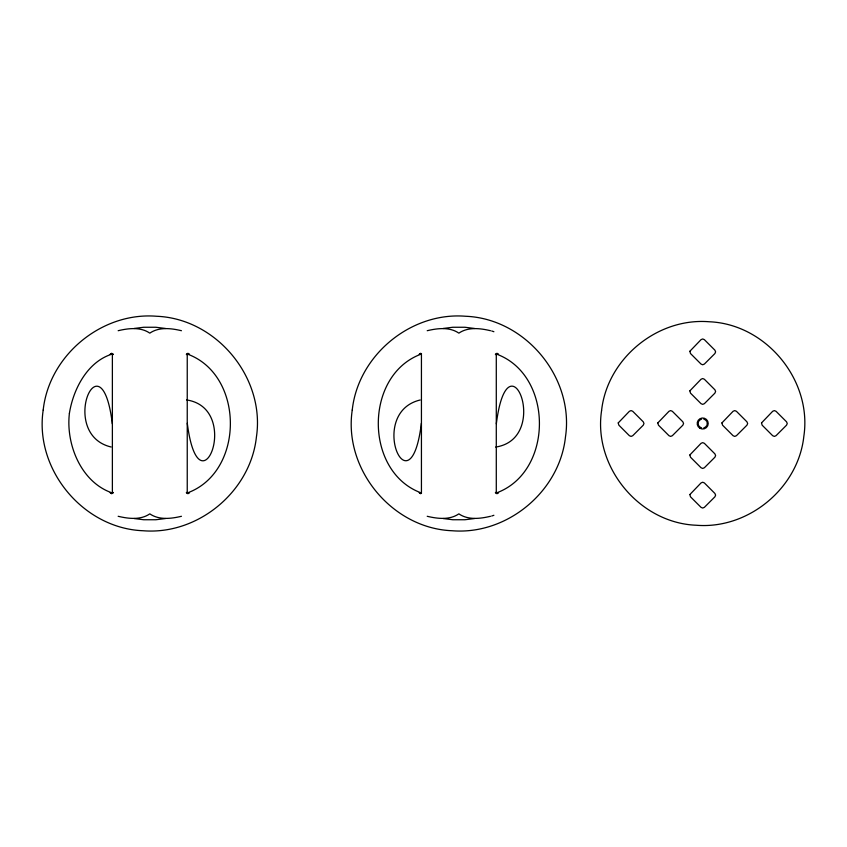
<?xml version="1.0" encoding="UTF-8"?>
<svg xmlns="http://www.w3.org/2000/svg" width="847" height="847" viewBox="0 0 847 847"><rect width="100%" height="100%" fill="white"/><g stroke="black" fill="none" stroke-linecap="round" stroke-linejoin="round"><path stroke-width="1.27" d="M421.383 423.182C410.403 514.171 366.222 412.807 420.165 400.006M496.342 423.818C508.073 330.711 551.937 438.502 495.643 447.068M420.715 493.78L421.435 492.128L421.435 354.872L420.715 353.22M491.705 516.024L493.886 515.283M420.112 493.282L421.16 492.933M186.308 354.279L188.553 353.718L186.711 354.628L187.949 353.22L187.24 354.872L187.24 492.128L187.949 493.78L186.711 492.372L188.553 493.282L186.308 492.721M495.368 354.279L497.602 353.718L495.77 354.628L496.998 353.22L496.289 354.872L496.289 492.128L496.998 493.78L495.77 492.372L497.602 493.282L495.368 492.721M118.167 330.711C128.49 328.244 140.613 326.783 149.803 333.146C158.992 326.783 171.126 328.244 181.449 330.711M427.216 330.711C437.55 328.244 449.672 326.783 458.862 333.146C468.052 326.783 480.175 328.244 490.498 330.711M181.449 516.289C171.126 518.756 158.992 520.217 149.803 513.854C140.613 520.217 128.49 518.756 118.167 516.289M490.498 516.289C480.175 518.756 468.052 520.217 458.862 513.854C449.672 520.217 437.55 518.756 427.216 516.289M134.144 328.467L143.746 327.26L155.859 327.26L165.472 328.467M443.193 328.467L452.806 327.26L464.918 327.26L474.532 328.467M165.472 518.533L155.859 519.74L143.746 519.74L134.144 518.533M474.532 518.533L464.918 519.74L452.806 519.74L443.193 518.533M420.885 354.141L419.201 354.279L421.552 353.972C363.882 374.692 363.882 472.308 421.552 493.028L419.201 492.721L420.885 492.859M187.78 492.859L189.463 492.721L187.113 493.028C244.783 472.308 244.783 374.692 187.113 353.972L189.463 354.279L187.78 354.141M496.84 492.859L498.523 492.721L496.162 493.028C553.832 472.308 553.832 374.692 496.162 353.972L498.523 354.279L496.84 354.141M186.584 399.932C242.898 408.498 199.056 516.172 187.282 423.182M111.116 446.994C57.204 434.204 101.354 332.691 112.323 423.818M420.112 353.718L421.16 354.067M491.705 330.976L493.886 331.717M706.567 425.734A4.468 4.468 0 0 1 703.857 427.809M701.549 427.809A4.468 4.468 0 0 1 698.839 425.734M698.394 424.654A4.468 4.468 0 0 1 698.394 422.346M698.839 421.266A4.468 4.468 0 0 1 701.549 419.191M703.857 419.191A4.468 4.468 0 0 1 706.567 421.266M707.012 422.346A4.468 4.468 0 0 1 707.012 424.654M43.197 410.033C34.261 469.302 83.165 528.412 143.058 530.741C197.87 535.23 250.553 491.652 256.419 436.967C265.355 377.698 216.451 318.588 156.557 316.259C101.746 311.77 49.052 355.348 43.197 410.033M69.401 413.347C65.685 444.336 81.196 482.631 112.503 493.028L110.142 492.721L113.307 492.721L111.063 493.282L112.905 492.372L111.666 493.78L112.376 492.128L112.376 354.872L111.666 353.22L112.905 354.628L111.063 353.718L113.307 354.279L110.142 354.279L112.503 353.972C87.506 361.425 73.234 389.122 69.401 413.347M352.246 410.033C343.321 469.302 392.225 528.412 452.118 530.741C506.919 535.23 559.613 491.652 565.468 436.967C574.404 377.698 525.5 318.588 465.606 316.259C410.795 311.77 358.112 355.348 352.246 410.033M601.561 410.721C593.091 466.951 639.485 523.033 696.298 525.246C748.303 529.502 798.287 488.147 803.845 436.279C812.326 380.049 765.921 323.967 709.108 321.754C657.103 317.498 607.119 358.853 601.561 410.721M618.236 422.918L618.861 425.162L629.395 435.707L631.068 436.406L632.73 435.707L643.275 425.162L643.974 423.5L643.275 421.838L632.73 411.293L631.068 410.594L629.395 411.293L618.236 422.918M657.833 422.918L658.447 425.162L668.992 435.707L670.655 436.406L672.327 435.707L682.873 425.162L683.561 423.5L682.873 421.838L672.327 411.293L670.655 410.594L668.992 411.293L657.833 422.918M689.871 351.283L690.496 353.527L701.041 364.072L702.703 364.771L704.365 364.072L714.91 353.527L715.609 351.865L714.91 350.192L704.365 339.647L702.703 338.959L701.041 339.647L689.882 351.251M689.871 390.869L690.496 393.124L701.041 403.67L702.703 404.358L704.365 403.67L714.91 393.124L715.609 391.452L714.91 389.789L704.365 379.244L702.703 378.545L701.041 379.244L689.882 390.848M689.871 454.966L690.496 457.211L701.041 467.756L702.703 468.455L704.365 467.756L714.91 457.211L715.609 455.548L714.91 453.876L704.365 443.33L702.703 442.642L701.041 443.33L689.882 454.934M689.871 494.553L690.496 496.808L701.041 507.353L702.703 508.041L704.365 507.353L714.91 496.808L715.609 495.135L714.91 493.473L704.365 482.928L702.703 482.229L701.041 482.928L689.882 494.532M721.919 422.918L722.544 425.162L733.079 435.707L734.751 436.406L736.414 435.707L746.959 425.162L747.657 423.5L746.959 421.838L736.414 411.293L734.751 410.594L733.079 411.293L721.919 422.918M761.517 422.918L762.131 425.162L772.676 435.707L774.338 436.406L776.011 435.707L786.556 425.162L787.244 423.5L786.556 421.838L776.011 411.293L774.338 410.594L772.676 411.293L761.517 422.918M699.95 428.275A5.506 5.506 0 0 0 708.219 423.5A5.506 5.506 0 0 0 699.95 418.725A5.506 5.506 0 0 0 699.95 428.275"/></g></svg>
